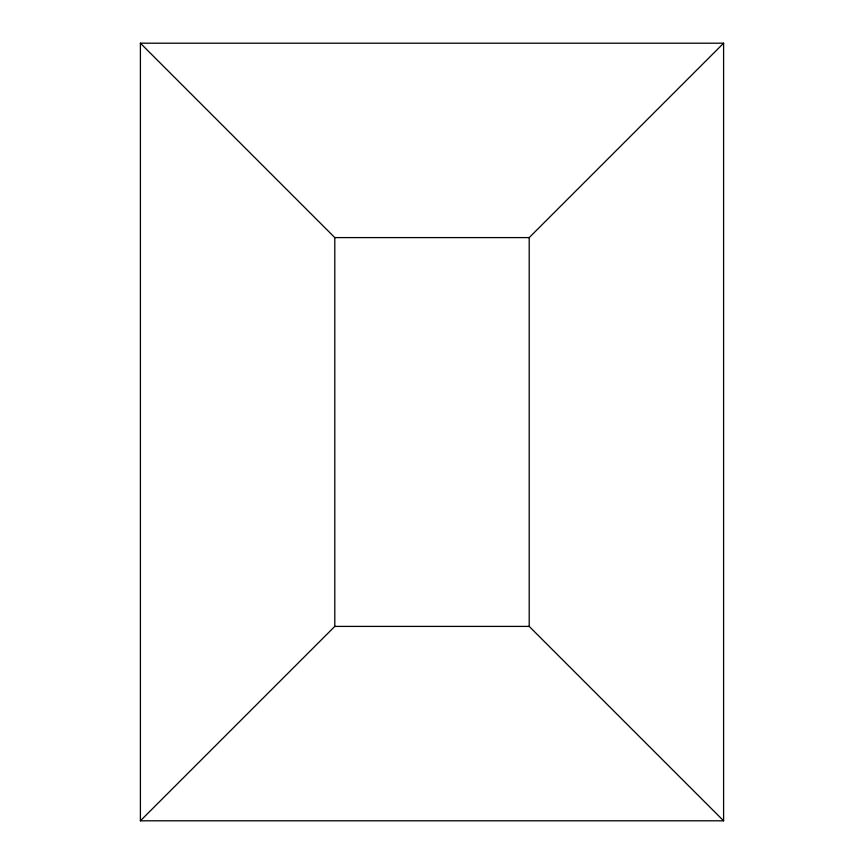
<?xml version="1.0" encoding="UTF-8"?>
<svg xmlns="http://www.w3.org/2000/svg" width="864" height="864" viewBox="0 0 864 864"><rect width="100%" height="100%" fill="white"/><g stroke="black" fill="none" stroke-linecap="round" stroke-linejoin="round"><path stroke-width="1.3" d="M723.6 820.8L529.2 626.4L529.2 237.6L723.6 43.2L140.4 43.2L140.4 820.8L723.6 820.8L723.6 43.2M140.4 820.8L334.8 626.4L334.8 237.6L140.4 43.2M334.8 237.6L529.2 237.6M334.8 626.4L529.2 626.4"/></g></svg>
